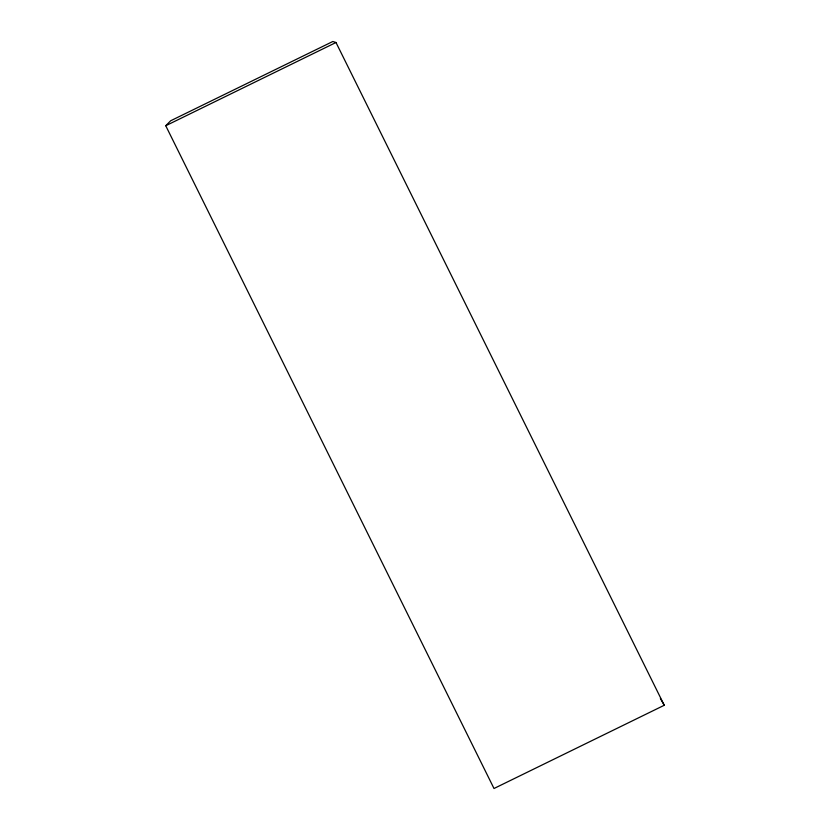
<?xml version="1.0" encoding="UTF-8"?>
<svg xmlns="http://www.w3.org/2000/svg" width="830" height="830" viewBox="0 0 830 830"><rect width="100%" height="100%" fill="white"/><g stroke="black" fill="none" stroke-linecap="round" stroke-linejoin="round"><path stroke-width="1.25" d="M165.741 125.735L170.669 120.775L332.82 41.5L335.994 42.496L664.259 705.261L494.006 788.5L165.741 125.735L335.994 42.496M660.369 698.528L664.259 705.261"/></g></svg>
